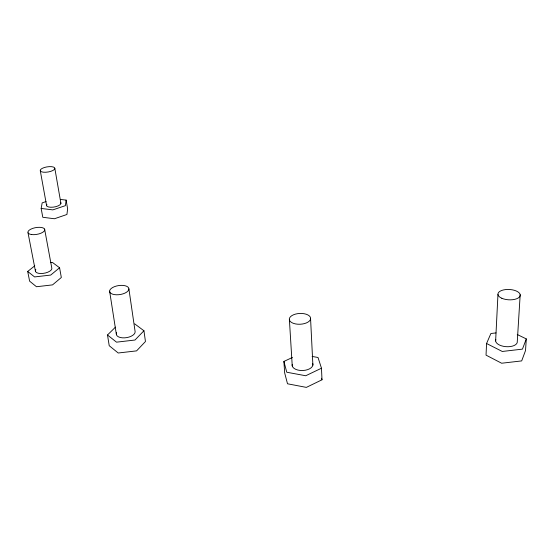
<?xml version="1.0" encoding="UTF-8"?>
<svg xmlns="http://www.w3.org/2000/svg" width="554" height="554" viewBox="0 0 554 554"><rect width="100%" height="100%" fill="white"/><g stroke="black" fill="none" stroke-linecap="round" stroke-linejoin="round"><path stroke-width="0.83" d="M496.003 332.912L490.899 333.508L486.564 343.501L486.038 355.135L501.633 363.23L521.681 360.91L525.517 350.571L526.3 338.903L517.256 334.526M495.629 340.966L497.963 294.472M520.185 294.735L517.284 341.437A10.872 5.443 4.2 0 1 505.76 346.652A10.872 5.443 4.2 0 1 495.837 339.56M60.351 199.426L66.127 200.098L65.42 205.645L52.852 209.883L41.162 208.449L42.166 202.875L46.044 201.587M526.3 338.903L522.45 349.131L502.27 351.465L486.564 343.501M134.67 323.848L143.943 330.766L134.989 340.024L116.513 342.164L107.497 334.983L115.474 327.13M50.816 262.651L52.471 262.457L59.576 267.762L50.719 275.061L34.583 276.931L27.7 271.453L34.791 265.816M312.103 356.444L318.017 357.482L321.472 368.216L321.999 379.795L306.362 387.385L287.505 383.784L284.659 372.856L283.904 361.43L292.443 357.462M321.472 368.216L305.732 375.751L286.757 372.233L283.904 361.43M321.507 378.244L321.999 379.795M27.7 271.453L29.618 281.162L36.488 286.737L52.54 284.881L61.328 277.499L59.576 267.762M28.025 232.825L35.511 271.508M41.162 208.449L42.783 217.279L54.437 218.754L66.937 214.481L67.623 208.858L66.127 200.098M44.611 229.107L51.737 267.714A8.372 3.643 -10.4 0 1 43.053 273.406A8.372 3.643 -10.4 0 1 35.837 269.549M40.324 170.951L46.64 205.804M54.867 168.582A7.424 2.611 -9.1 0 1 43.482 172.211A7.424 2.611 -9.1 0 1 44.258 167.543A7.424 2.611 -9.1 0 1 54.867 168.582L60.919 203.415M107.497 334.983L109.221 345.717L118.21 353.002L136.582 350.876L145.453 341.52L143.943 330.766M109.609 291.148L116.292 333.965M128.902 288.918A9.73 4.543 -8.6 0 1 114.47 294.617A9.73 4.543 -8.6 0 1 114.394 286.688A9.73 4.543 -8.6 0 1 128.902 288.918L135.141 331.784A9.508 4.799 -8.8 0 1 124.512 337.857A9.508 4.799 -8.8 0 1 116.631 332.677M289.417 320.018L292.249 365.979M310.586 318.986A10.678 5.401 -2.8 0 1 293.765 323.467A10.678 5.401 -2.8 0 1 295.566 314.083A10.678 5.401 -2.8 0 1 310.586 318.986L312.892 365.086M312.795 363.604A10.408 5.678 -2.4 0 1 302.816 370.515A10.408 5.678 -2.4 0 1 292.2 364.504M60.781 202.702A7.299 2.791 -9.3 0 1 53.274 207.148A7.299 2.791 -9.3 0 1 46.889 204.308M31.62 234.564A8.545 3.428 -10 0 0 44.749 229.986A8.545 3.428 -10 0 0 32.631 228.414A8.545 3.428 -10 0 0 31.62 234.564M501.82 298.267A11.149 5.173 3.1 0 0 520.026 296.078A11.149 5.173 3.1 0 0 505.4 289.603A11.149 5.173 3.1 0 0 501.82 298.267"/></g></svg>
